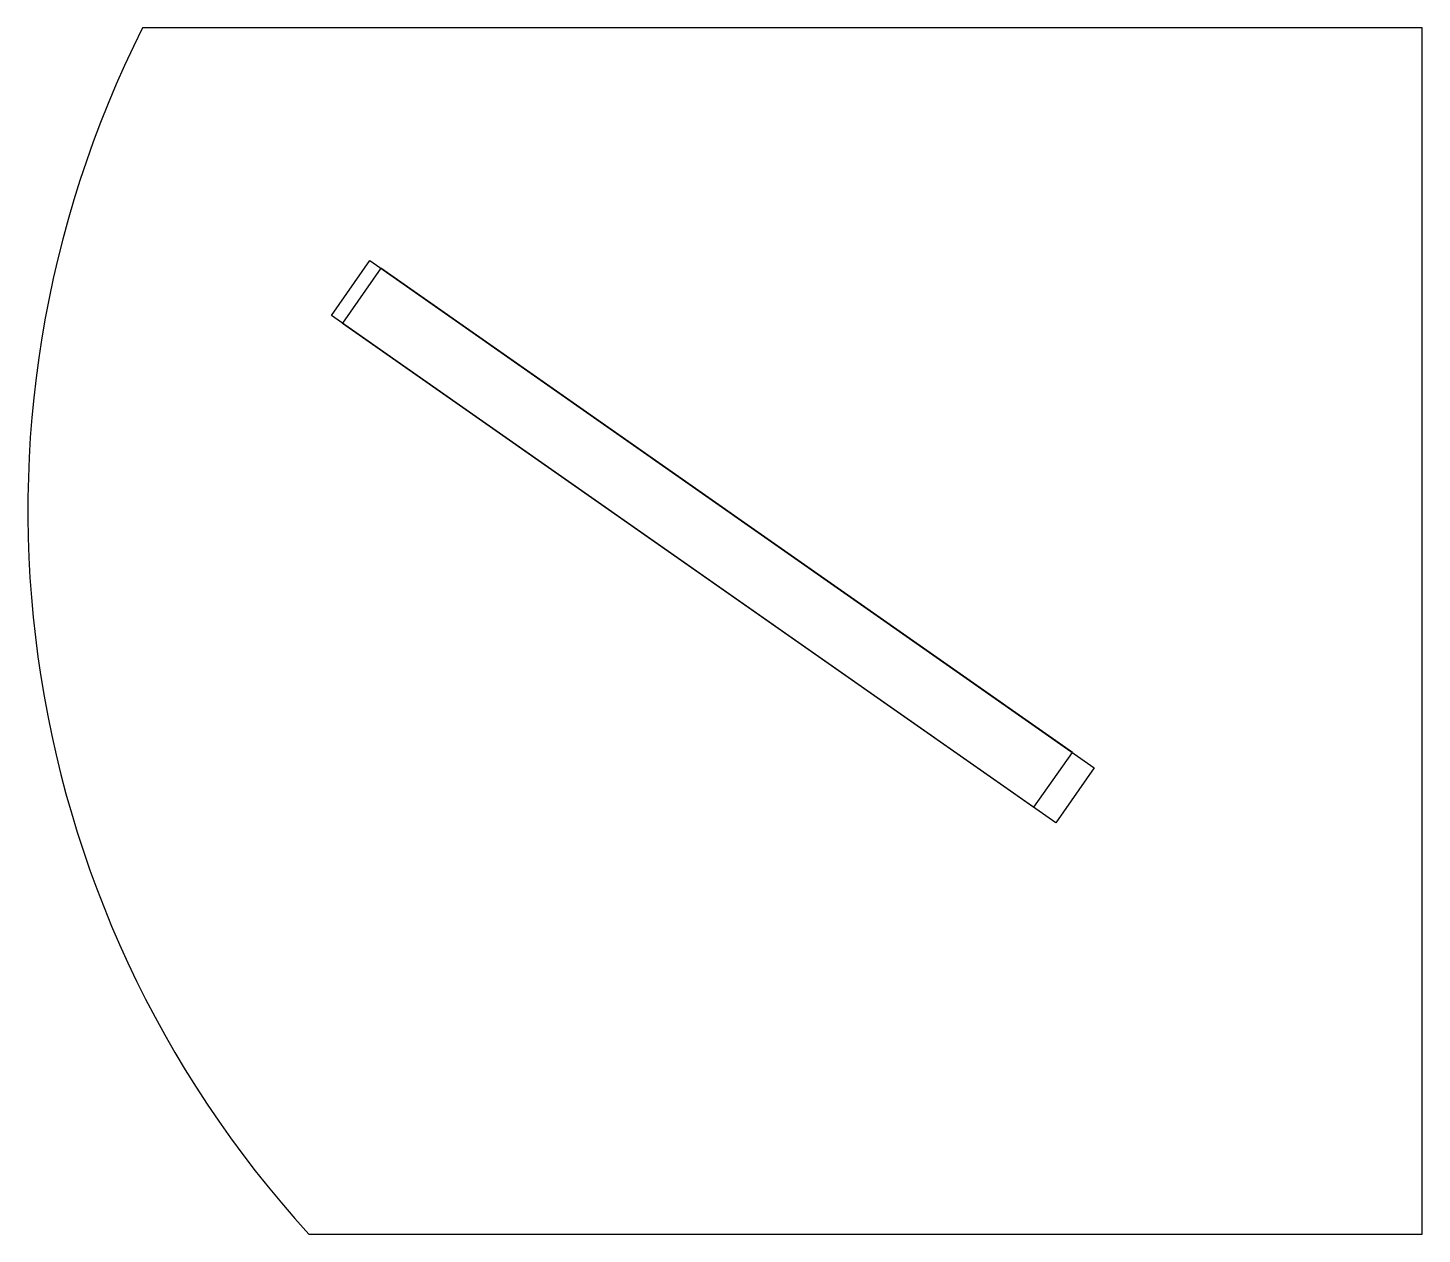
# Model space of a CAD drawing. Header units: inches. Extents: x -8.8 to 17.2, y -11.3 to 11.2.
import ezdxf

# ---------------------------------------------------------------- set-up
doc = ezdxf.new("R2010")
doc.units = ezdxf.units.IN
doc.layers.get('0').update_dxf_attribs({"linetype": 'CONTINUOUS'})

msp = doc.modelspace()

# ---------------------------------------------------------------- linework, layer by layer
msp.add_lwpolyline([(-6.619, 11.25, 0.311446), (-3.518, -11.25), (17.25, -11.25), (17.25, 11.25)], format="xyb", close=True)
for points in [[(10.418, -3.576), (-3.098, 5.888), (-2.381, 6.912), (11.135, -2.552)], [(10.725, -2.265), (-2.176, 6.769), (-2.893, 5.745), (10.008, -3.289)]]:
    msp.add_lwpolyline(points, close=True)

doc.saveas('drawing.dxf')
